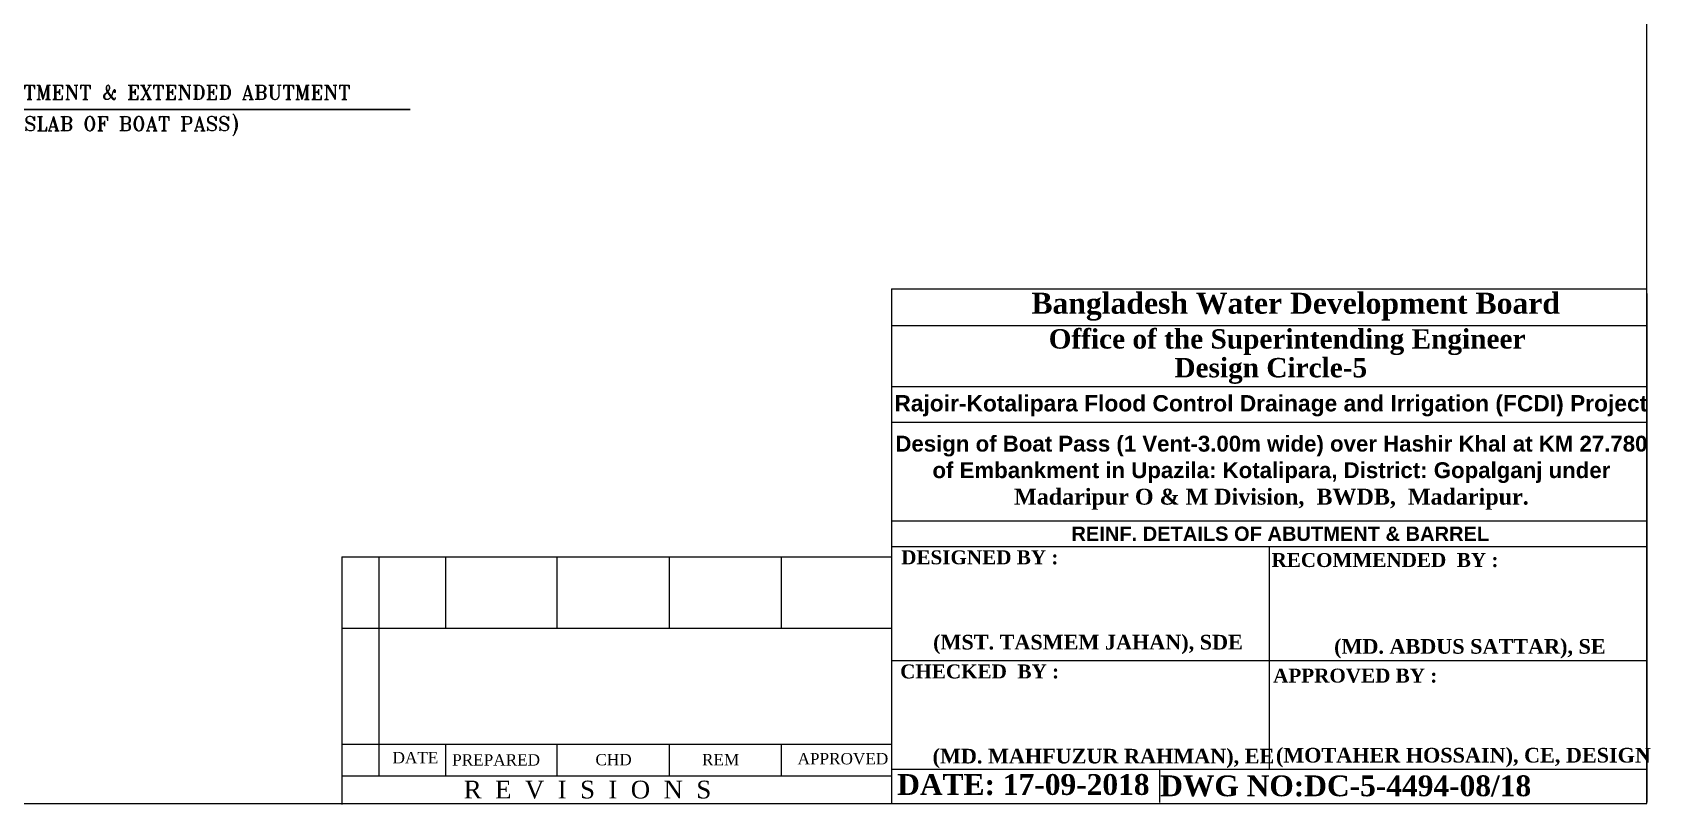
# Model space of a CAD drawing. Extents: x -1206532 to 786809, y -4288605 to 172932.
# Drawn here: x -339896 to -291070, y -4266055 to -4242746 of the extents above; entities that cross this region are included whole.
import ezdxf

# ---------------------------------------------------------------- set-up
doc = ezdxf.new("R2010")
doc.units = 0
doc.header["$LTSCALE"] = 300
doc.header["$MEASUREMENT"] = 0
doc.layers.add('Left Bank Profile', color=7, linetype='CONTINUOUS', lineweight=25)
doc.layers.add('Other line', color=7, linetype='CONTINUOUS', lineweight=15)
doc.layers.add('LINE', color=7, linetype='CONTINUOUS')
doc.styles.add('BIG', font='ROMANT.SHX')

msp = doc.modelspace()

# ---------------------------------------------------------------- linework, layer by layer
at = {"layer": 'Left Bank Profile'}
msp.add_lwpolyline([(-337080.288, -4266019.738), (-291186.014, -4266019.738)], dxfattribs=at)
at = {"layer": 'LINE', "lineweight": 25}
for p, q in [((-291186.014, -4250489.168), (-291186.014, -4243006.9)), ((-313971.892, -4250489.168), (-291186.014, -4250489.168)), ((-313971.892, -4250489.168), (-313971.892, -4266019.738)), ((-291186.014, -4250625.233), (-291186.014, -4265984.6)), ((-313971.892, -4251595.552), (-291186.014, -4251595.552)), ((-313971.892, -4253430.709), (-291186.014, -4253430.709)), ((-313971.892, -4253430.709), (-291186.014, -4253430.709)), ((-313971.892, -4253430.709), (-291186.014, -4253430.709)), ((-313971.892, -4253430.709), (-291186.014, -4253430.709)), ((-313971.892, -4254513.514), (-291186.014, -4254513.514)), ((-313971.892, -4254513.514), (-291186.014, -4254513.514)), ((-313971.892, -4254513.514), (-291186.014, -4254513.514)), ((-313971.892, -4254513.514), (-291186.014, -4254513.514)), ((-313971.892, -4257492.307), (-291186.014, -4257492.307)), ((-330555.301, -4258572.608), (-313971.892, -4258572.608)), ((-330555.301, -4258572.608), (-330555.301, -4266054.876)), ((-329438.075, -4258572.608), (-329438.075, -4265166.174)), ((-329438.075, -4258572.608), (-329438.075, -4265166.174)), ((-329438.075, -4258572.608), (-329438.075, -4265166.174)), ((-329438.075, -4258572.608), (-329438.075, -4265166.174)), ((-327430.944, -4258608.108), (-327430.944, -4260728.798)), ((-324064.318, -4260728.798), (-324064.318, -4258572.415)), ((-320672.265, -4260728.798), (-320672.265, -4258572.415)), ((-317293.728, -4260728.798), (-317293.728, -4258602.624)), ((-317183.001, -4258572.608), (-313971.892, -4258572.608)), ((-313971.892, -4258264.201), (-291186.014, -4258264.201)), ((-302578.953, -4258264.201), (-302578.953, -4264987.319)), ((-330555.301, -4260728.798), (-314139.696, -4260728.798)), ((-329386.884, -4260728.798), (-313971.892, -4260728.798)), ((-313971.892, -4261706.405), (-291186.014, -4261706.405)), ((-330555.301, -4264228.7), (-314139.696, -4264228.7)), ((-329386.884, -4264228.7), (-313971.892, -4264228.7)), ((-329386.884, -4264228.7), (-314139.696, -4264228.7)), ((-329386.884, -4264228.7), (-314139.696, -4264228.7)), ((-327430.944, -4264228.7), (-327430.944, -4265166.174)), ((-324064.318, -4265168.362), (-324064.318, -4264228.7)), ((-320672.265, -4265168.362), (-320672.265, -4264228.7)), ((-317293.728, -4265163.199), (-317293.728, -4264228.7)), ((-330555.301, -4265184.786), (-313971.892, -4265184.786)), ((-313971.892, -4264987.319), (-291186.014, -4264987.319)), ((-309442.514, -4264987.319), (-291186.014, -4264987.319)), ((-309442.514, -4264987.319), (-291186.014, -4264987.319)), ((-309442.514, -4264987.319), (-291186.014, -4264987.319)), ((-305884.722, -4264987.319), (-305884.722, -4265993.267))]:
    msp.add_line(p, q, dxfattribs=at)
at = {"layer": 'LINE'}
msp.add_lwpolyline([(-371147.559, -4266019.738), (-291186.014, -4266019.738), (-291186.014, -4209475.502), (-371147.559, -4209475.502)], close=True, dxfattribs=at)
at = {"layer": 'Other line', "color": 0, "lineweight": 30}
msp.add_line((-347708.869, -4245079.096), (-328500.526, -4245079.096), dxfattribs=at)

# ---------------------------------------------------------------- texts
at = {"layer": 'LINE', "style": 'BIG'}
for s, p in [('REINF. DETAILS OF ABUTMENT & EXTENDED ABUTMENT ', (-347554.724, -4244773.196)), ('(BELOW TOP SLAB OF BOAT PASS)', (-344161.524, -4245721.502))]:
    msp.add_text(s, height=432, dxfattribs=at).set_placement(p)
at = {"layer": 'LINE', "lineweight": 25, "attachment_point": 8}
for s, insert, char_height, width in [('{\\fTimes New Roman|b1|i0|c0|p18;Bangladesh Water Development Board}', (-301779.406, -4251450.625), 632.4912, 24585.49783), ('{\\fTimes New Roman|b1|i0|c0|p18;Office of the Superintending Engineer}', (-302038.581, -4252487.561), 585.13308, 23400.83077), ('{\\fTimes New Roman|b1|i0|c0|p18;Design Circle-5}', (-302531.014, -4253355.982), 585.13308, 23400.83077), ('{\\fArial|b1|i0|c0|p34;Rajoir-Kotalipara Flood Control Drainage and Irrigation (FCDI) Project}', (-302529.8, -4254337.587), 491.9376, 22830.0788), ('\\pt0.00539;{\\fArial|b1|i0|c0|p34;Design of Boat Pass (1 Vent-3.00m wide) over Hashir Khal at KM 27.780 of Embankment in Upazila: Kotalipara, District: Gopalganj under \\P\\ptz;\\fTimes New Roman|b1|i0|c0|p18;Madaripur O & M Division,  BWDB,  Madaripur.}', (-302511.835, -4257156.237), 480, 22959.98776), ('{\\fArial|b1|i0|c0|p34;REINF. DETAILS OF ABUTMENT & BARREL}', (-302243.973, -4258101.255), 433.10779, 20554.12932)]:
    msp.add_mtext(s, dxfattribs=dict(at, insert=insert, char_height=char_height, width=width))
at = {"layer": 'LINE', "lineweight": 25, "attachment_point": 1}
for s, insert, char_height in [('{\\fTimes New Roman|b1|i0|c0|p18;DESIGNED BY :}', (-313681.172, -4258379.184), 421.6608), ('{\\fTimes New Roman|b1|i0|c0|p18;RECOMMENDED  BY :}', (-302507.997, -4258460.478), 421.6608), ('{\\fTimes New Roman|b1|i0|c0|p18;\\C0;(MST. TASMEM JAHAN), SDE}', (-312717.977, -4260929.493), 442.74384), ('{\\fTimes New Roman|b1|i0|c0|p18;\\C0;(MD. ABDUS SATTAR), SE}', (-300619.615, -4261057.38), 442.74384), ('{\\fTimes New Roman|b1|i0|c0|p18;CHECKED  BY :}', (-313712.502, -4261823.784), 421.6608), ('{\\fTimes New Roman|b1|i0|c0|p18;APPROVED BY :}', (-302459.729, -4261949.51), 421.6608), ('{\\fTimes New Roman|b0|i0|c0|p18;DATE }', (-329028.388, -4264465.505), 343.03754), ('{\\fTimes New Roman|b1|i0|c0|p18;\\C0;(MD. MAHFUZUR RAHMAN), EE}', (-312734.427, -4264369.491), 442.74384), ('{\\fTimes New Roman|b1|i0|c0|p18;\\C0;(MOTAHER HOSSAIN), CE, DESIGN}', (-302375.111, -4264341.365), 442.74384), ('{\\fTimes New Roman|b0|i0|c0|p18;PREPARED\\fTimes New Roman|b1|i0|c0|p18; }', (-327228.045, -4264532.913), 343.03754), ('{\\fTimes New Roman|b0|i0|c0|p18;CHD}', (-322906.886, -4264525.7), 343.03754), ('{\\fTimes New Roman|b0|i0|c0|p18; REM }', (-319820.935, -4264525.7), 343.03754), ('{\\fTimes New Roman|b0|i0|c0|p18;APPROVED}', (-316807.767, -4264496.214), 343.03754), ('{\\fTimes New Roman|b0|i0|c0|p18;R  E  V  I  S  I  O  N  S}', (-326878.956, -4265331.435), 535.99616), ('{\\fTimes New Roman|b1|i0|c0|p18;DATE: 17-09-2018}', (-313800.366, -4265132.96), 627.71753), ('{\\fTimes New Roman|b1|i0|c0|p18; DWG NO:DC-5-4494-08/18}', (-306103.03, -4265172.576), 627.71753)]:
    msp.add_mtext(s, dxfattribs=dict(at, insert=insert, char_height=char_height))

doc.saveas('drawing.dxf')
